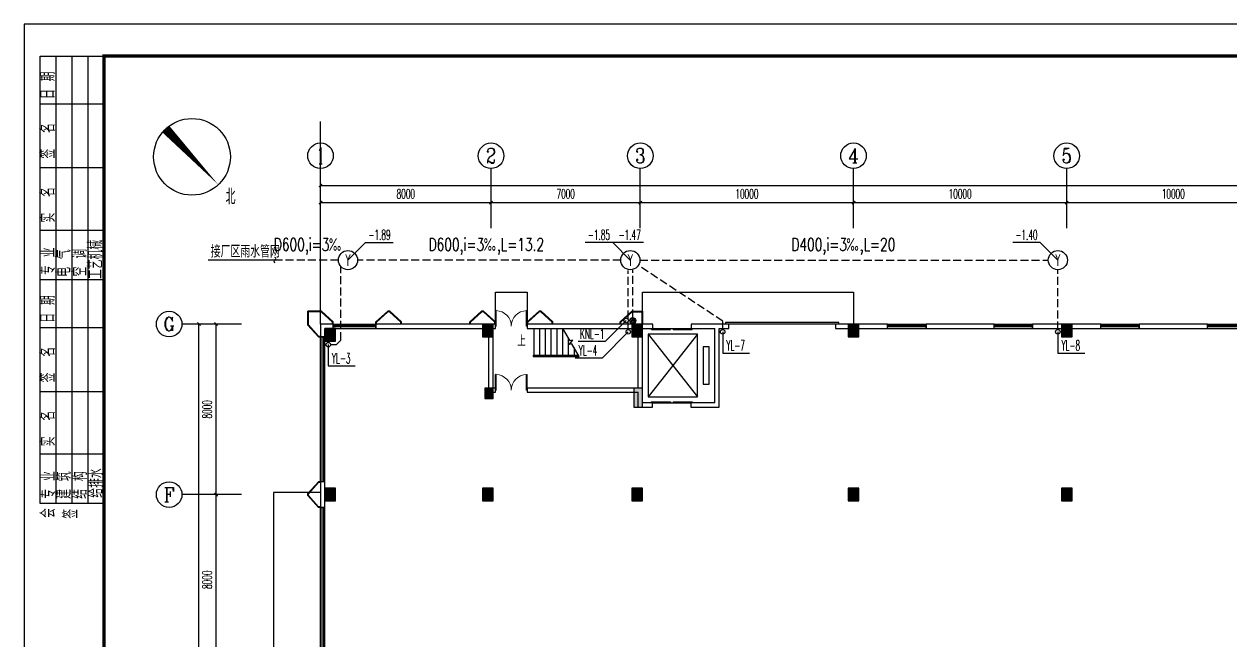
# Model space of a CAD drawing. Extents: x -620248 to 571765, y -684907 to -323071.
# Drawn here: x -247209 to -190654, y -371001 to -342104 of the extents above; entities that cross this region are included whole.
import ezdxf
from ezdxf.enums import TextEntityAlignment as Align

# ---------------------------------------------------------------- set-up
doc = ezdxf.new("R2010")
doc.units = 0
doc.header["$LTSCALE"] = 1000
doc.header["$MEASUREMENT"] = 0
doc.linetypes.add('DASH', pattern=[0.35, 0.25, -0.1])
for name, color, linetype in [('2', 2, 'Continuous'), ('4', 4, 'Continuous'), ('9', 9, 'Continuous'), ('AXIS', 3, 'Continuous'), ('AXIS_TEXT', 7, 'Continuous'), ('DIM_SYMB', 3, 'Continuous'), ('EQUIP_地漏', 7, 'Continuous'), ('EVTR', 2, 'Continuous'), ('PIPE-雨水', 222, 'DASH'), ('PUB_DIM', 3, 'Continuous'), ('PUB_HATCH', 8, 'Continuous'), ('PUB_TITLE', 4, 'Continuous'), ('STAIR', 2, 'Continuous'), ('TWT_LEAD', 3, 'Continuous'), ('TWT_SYMB', 3, 'Continuous'), ('TWT_TEXT', 7, 'Continuous'), ('VPIPE-雨水', 222, 'DASH'), ('WALL', 7, 'Continuous'), ('WELL_雨水', 2, 'Continuous'), ('WINDOW', 4, 'Continuous')]:
    doc.layers.add(name, color=color, linetype=linetype)
doc.styles.add('_TCH_AXIS', font='COMPLEX', dxfattribs={"bigfont": 'GBCBIG'})
doc.styles.add('_TCH_DIM', font='SIMPLEX.shx', dxfattribs={"width": 0.8, "bigfont": 'GBCBIG.shx'})
doc.styles.add('_TCH_DIM_T3', font='SIMPLEX.shx', dxfattribs={"width": 0.564706, "bigfont": 'GBCBIG.shx'})
doc.styles.add('COMPLEX', font='COMPLEX')
doc.styles.add('天正', font='SIMPLEX.shx', dxfattribs={"width": 0.7, "bigfont": 'HZTXT.shx'})
doc.dimstyles.new('_TCH_ARCH&&150', dxfattribs={"dimtxt": 446.25, "dimasz": 150, "dimexe": 375, "dimexo": 450, "dimgap": 189.375, "dimtad": 1, "dimdec": 0, "dimzin": 0, "dimdsep": 46, "dimtxsty": '_TCH_DIM_T3', "dimblk": 'ARCHTICK', "dimcen": 0.09, "dimclrt": 7, "dimazin": 2, "dimtfac": 1, "dimtdec": 0, "dimtix": 1, "dimtmove": 2, "dimatfit": 3, "dimfxl": 1, "dimtolj": 1, "dimtzin": 0, "dimarcsym": 0})

# ---------------------------------------------------------------- blocks, each defined once
blk = doc.blocks.new('A$C2E844E90')
at = {"layer": 'PUB_HATCH'}
for points in [[(7600, 0), (8100, 0), (8100, 600), (7600, 600)], [(14600, 0), (15100, 0), (15100, 600), (14600, 600)], [(24750, 0), (25250, 0), (25250, 600), (24750, 600)], [(34750, 0), (35250, 0), (35250, 600), (34750, 600)], [(200, -200), (700, -200), (700, 400), (200, 400)], [(7700, -2900), (8100, -2900), (8100, -2400), (7700, -2400)], [(14700, -3300), (15100, -3300), (15100, -2400), (14700, -2400)], [(200, -7700), (700, -7700), (700, -7100), (200, -7100)], [(7600, -7700), (8100, -7700), (8100, -7100), (7600, -7100)], [(14600, -7700), (15100, -7700), (15100, -7100), (14600, -7100)], [(24750, -7700), (25250, -7700), (25250, -7100), (24750, -7100)], [(34750, -7700), (35250, -7700), (35250, -7100), (34750, -7100)]]:
    blk.add_hatch(color=7, dxfattribs=at).paths.add_polyline_path(points)
at = {"layer": 'WALL'}
for points in [[(8100, 600), (7600, 600), (7600, 0), (8100, 0)], [(15100, 600), (14600, 600), (14600, 0), (15100, 0)], [(25250, 600), (24750, 600), (24750, 0), (25250, 0)], [(35250, 600), (34750, 600), (34750, 0), (35250, 0)], [(700, 400), (200, 400), (200, -200), (700, -200)], [(8100, -2400), (7700, -2400), (7700, -2900), (8100, -2900)], [(15100, -2400), (14700, -2400), (14700, -3300), (15100, -3300)], [(700, -7100), (200, -7100), (200, -7700), (700, -7700)], [(8100, -7100), (7600, -7100), (7600, -7700), (8100, -7700)], [(15100, -7100), (14600, -7100), (14600, -7700), (15100, -7700)], [(25250, -7100), (24750, -7100), (24750, -7700), (25250, -7700)], [(35250, -7100), (34750, -7100), (34750, -7700), (35250, -7700)]]:
    blk.add_lwpolyline(points, close=True, dxfattribs=at)
blk = doc.blocks.new('A$C013c3c15')
at = {"layer": '9'}
for p, q in [((0, 600), (0, 500)), ((30, 600), (30, 513)), ((1170, 600), (1170, 513)), ((1200, 600), (1200, 500)), ((550, 0), (0, 500)), ((562, 30), (30, 513)), ((650, 0), (550, 0)), ((638, 30), (562, 30)), ((638, 30), (1170, 513)), ((650, 0), (1200, 500))]:
    blk.add_line(p, q, dxfattribs=at)
blk = doc.blocks.new('A$Cf4c09cbc')
at = {"layer": '9'}
for p, q in [((0, 650), (500, 1200)), ((30, 637), (512, 1170)), ((500, 1200), (600, 1200)), ((512, 1170), (600, 1170)), ((0, 650), (0, 0)), ((30, 637), (30, 30)), ((1170, 600), (1170, 513)), ((1200, 600), (1200, 500)), ((650, 0), (0, 0)), ((638, 30), (30, 30)), ((638, 30), (1170, 513)), ((650, 0), (1200, 500))]:
    blk.add_line(p, q, dxfattribs=at)
blk = doc.blocks.new('A$C7fd66507')
at = {"layer": '9'}
for points in [[(150, 600), (150, 500), (700, 0), (1200, 0), (1200, 600)], [(180, 600), (180, 513), (712, 30), (1170, 30), (1170, 600)], [(700, 0), (1200, 0), (1200, 600)]]:
    blk.add_lwpolyline(points, dxfattribs=at)
blk = doc.blocks.new('_ArchTick')
at = {"color": 0, "linetype": 'ByBlock', "const_width": 0.4}
blk.add_lwpolyline([(-0.5, -0.5), (0.5, 0.5)], dxfattribs=at)
blk = doc.blocks.new('*D226')
at = {"layer": 'AXIS', "color": 0, "lineweight": -2, "transparency": 16777216}
for p, q in [((7700, 53450), (7700, 55375)), ((7700, 55000), (115700, 55000)), ((115700, 53450), (115700, 55375))]:
    blk.add_line(p, q, dxfattribs=at)
at = {"layer": 'Defpoints', "color": 0, "transparency": 16777216}
for p in [(115700, 55000), (7700, 53000), (115700, 53000)]:
    blk.add_point(p, dxfattribs=at)
at = {"layer": 'AXIS', "color": 0, "lineweight": -2, "transparency": 16777216, "xscale": 150, "yscale": 150, "zscale": 150, "rotation": 180}
blk.add_blockref('_ArchTick', (7700, 55000), dxfattribs=at)
at = {"layer": 'AXIS', "color": 0, "lineweight": -2, "transparency": 16777216, "xscale": 150, "yscale": 150, "zscale": 150}
blk.add_blockref('_ArchTick', (115700, 55000), dxfattribs=at)
at = {"layer": 'AXIS', "color": 7, "transparency": 16777216, "insert": (61700, 55412), "char_height": 446.2, "attachment_point": 5, "style": '_TCH_DIM_T3'}
blk.add_mtext('\\A1;108000', dxfattribs=at)
blk = doc.blocks.new('*D227')
at = {"layer": 'AXIS', "color": 0, "lineweight": -2, "transparency": 16777216}
for p, q in [((7700, 53450), (7700, 54575)), ((15700, 53450), (15700, 54575)), ((7700, 54200), (15700, 54200))]:
    blk.add_line(p, q, dxfattribs=at)
at = {"layer": 'Defpoints', "color": 0, "transparency": 16777216}
for p in [(15700, 54200), (7700, 53000), (15700, 53000)]:
    blk.add_point(p, dxfattribs=at)
at = {"layer": 'AXIS', "color": 0, "lineweight": -2, "transparency": 16777216, "xscale": 150, "yscale": 150, "zscale": 150, "rotation": 180}
blk.add_blockref('_ArchTick', (7700, 54200), dxfattribs=at)
at = {"layer": 'AXIS', "color": 0, "lineweight": -2, "transparency": 16777216, "xscale": 150, "yscale": 150, "zscale": 150}
blk.add_blockref('_ArchTick', (15700, 54200), dxfattribs=at)
at = {"layer": 'AXIS', "color": 7, "transparency": 16777216, "insert": (11700, 54612), "char_height": 446.2, "attachment_point": 5, "style": '_TCH_DIM_T3'}
blk.add_mtext('\\A1;8000', dxfattribs=at)
blk = doc.blocks.new('*D228')
at = {"layer": 'AXIS', "color": 0, "lineweight": -2, "transparency": 16777216}
for p, q in [((15700, 53450), (15700, 54575)), ((22700, 53450), (22700, 54575)), ((15700, 54200), (22700, 54200))]:
    blk.add_line(p, q, dxfattribs=at)
at = {"layer": 'Defpoints', "color": 0, "transparency": 16777216}
for p in [(22700, 54200), (15700, 53000), (22700, 53000)]:
    blk.add_point(p, dxfattribs=at)
at = {"layer": 'AXIS', "color": 0, "lineweight": -2, "transparency": 16777216, "xscale": 150, "yscale": 150, "zscale": 150, "rotation": 180}
blk.add_blockref('_ArchTick', (15700, 54200), dxfattribs=at)
at = {"layer": 'AXIS', "color": 0, "lineweight": -2, "transparency": 16777216, "xscale": 150, "yscale": 150, "zscale": 150}
blk.add_blockref('_ArchTick', (22700, 54200), dxfattribs=at)
at = {"layer": 'AXIS', "color": 7, "transparency": 16777216, "insert": (19200, 54612), "char_height": 446.2, "attachment_point": 5, "style": '_TCH_DIM_T3'}
blk.add_mtext('\\A1;7000', dxfattribs=at)
blk = doc.blocks.new('*D229')
at = {"layer": 'AXIS', "color": 0, "lineweight": -2, "transparency": 16777216}
for p, q in [((22700, 53450), (22700, 54575)), ((32700, 53450), (32700, 54575)), ((22700, 54200), (32700, 54200))]:
    blk.add_line(p, q, dxfattribs=at)
at = {"layer": 'Defpoints', "color": 0, "transparency": 16777216}
for p in [(32700, 54200), (22700, 53000), (32700, 53000)]:
    blk.add_point(p, dxfattribs=at)
at = {"layer": 'AXIS', "color": 0, "lineweight": -2, "transparency": 16777216, "xscale": 150, "yscale": 150, "zscale": 150, "rotation": 180}
blk.add_blockref('_ArchTick', (22700, 54200), dxfattribs=at)
at = {"layer": 'AXIS', "color": 0, "lineweight": -2, "transparency": 16777216, "xscale": 150, "yscale": 150, "zscale": 150}
blk.add_blockref('_ArchTick', (32700, 54200), dxfattribs=at)
at = {"layer": 'AXIS', "color": 7, "transparency": 16777216, "insert": (27700, 54612), "char_height": 446.2, "attachment_point": 5, "style": '_TCH_DIM_T3'}
blk.add_mtext('\\A1;10000', dxfattribs=at)
blk = doc.blocks.new('*D230')
at = {"layer": 'AXIS', "color": 0, "lineweight": -2, "transparency": 16777216}
for p, q in [((32700, 53450), (32700, 54575)), ((42700, 53450), (42700, 54575)), ((32700, 54200), (42700, 54200))]:
    blk.add_line(p, q, dxfattribs=at)
at = {"layer": 'Defpoints', "color": 0, "transparency": 16777216}
for p in [(42700, 54200), (32700, 53000), (42700, 53000)]:
    blk.add_point(p, dxfattribs=at)
at = {"layer": 'AXIS', "color": 0, "lineweight": -2, "transparency": 16777216, "xscale": 150, "yscale": 150, "zscale": 150, "rotation": 180}
blk.add_blockref('_ArchTick', (32700, 54200), dxfattribs=at)
at = {"layer": 'AXIS', "color": 0, "lineweight": -2, "transparency": 16777216, "xscale": 150, "yscale": 150, "zscale": 150}
blk.add_blockref('_ArchTick', (42700, 54200), dxfattribs=at)
at = {"layer": 'AXIS', "color": 7, "transparency": 16777216, "insert": (37700, 54612), "char_height": 446.2, "attachment_point": 5, "style": '_TCH_DIM_T3'}
blk.add_mtext('\\A1;10000', dxfattribs=at)
blk = doc.blocks.new('*D231')
at = {"layer": 'AXIS', "color": 0, "lineweight": -2, "transparency": 16777216}
for p, q in [((42700, 53450), (42700, 54575)), ((52700, 53450), (52700, 54575)), ((42700, 54200), (52700, 54200))]:
    blk.add_line(p, q, dxfattribs=at)
at = {"layer": 'Defpoints', "color": 0, "transparency": 16777216}
for p in [(52700, 54200), (42700, 53000), (52700, 53000)]:
    blk.add_point(p, dxfattribs=at)
at = {"layer": 'AXIS', "color": 0, "lineweight": -2, "transparency": 16777216, "xscale": 150, "yscale": 150, "zscale": 150, "rotation": 180}
blk.add_blockref('_ArchTick', (42700, 54200), dxfattribs=at)
at = {"layer": 'AXIS', "color": 0, "lineweight": -2, "transparency": 16777216, "xscale": 150, "yscale": 150, "zscale": 150}
blk.add_blockref('_ArchTick', (52700, 54200), dxfattribs=at)
at = {"layer": 'AXIS', "color": 7, "transparency": 16777216, "insert": (47700, 54612), "char_height": 446.2, "attachment_point": 5, "style": '_TCH_DIM_T3'}
blk.add_mtext('\\A1;10000', dxfattribs=at)
blk = doc.blocks.new('*D240')
at = {"layer": 'AXIS', "color": 0, "lineweight": -2, "transparency": 16777216}
for p, q in [((3550, 48500), (1625, 48500)), ((2000, 8500), (2000, 48500)), ((3550, 8500), (1625, 8500))]:
    blk.add_line(p, q, dxfattribs=at)
at = {"layer": 'Defpoints', "color": 0, "transparency": 16777216}
for p in [(2000, 48500), (4000, 48500), (4000, 8500)]:
    blk.add_point(p, dxfattribs=at)
at = {"layer": 'AXIS', "color": 0, "lineweight": -2, "transparency": 16777216, "xscale": 150, "yscale": 150, "zscale": 150}
for p, rotation in [((2000, 48500), 90), ((2000, 8500), 270)]:
    blk.add_blockref('_ArchTick', p, dxfattribs=dict(at, rotation=rotation))
at = {"layer": 'AXIS', "color": 7, "transparency": 16777216, "insert": (1587, 28500), "char_height": 446.2, "attachment_point": 5, "rotation": 90, "style": '_TCH_DIM_T3'}
blk.add_mtext('\\A1;40000', dxfattribs=at)
blk = doc.blocks.new('*D244')
at = {"layer": 'AXIS', "color": 0, "lineweight": -2, "transparency": 16777216}
for p, q in [((3550, 40500), (2425, 40500)), ((2800, 32500), (2800, 40500)), ((3550, 32500), (2425, 32500))]:
    blk.add_line(p, q, dxfattribs=at)
at = {"layer": 'Defpoints', "color": 0, "transparency": 16777216}
for p in [(2800, 40500), (4000, 40500), (4000, 32500)]:
    blk.add_point(p, dxfattribs=at)
at = {"layer": 'AXIS', "color": 0, "lineweight": -2, "transparency": 16777216, "xscale": 150, "yscale": 150, "zscale": 150}
for p, rotation in [((2800, 40500), 90), ((2800, 32500), 270)]:
    blk.add_blockref('_ArchTick', p, dxfattribs=dict(at, rotation=rotation))
at = {"layer": 'AXIS', "color": 7, "transparency": 16777216, "insert": (2387, 36500), "char_height": 446.2, "attachment_point": 5, "rotation": 90, "style": '_TCH_DIM_T3'}
blk.add_mtext('\\A1;8000', dxfattribs=at)
blk = doc.blocks.new('*D245')
at = {"layer": 'AXIS', "color": 0, "lineweight": -2, "transparency": 16777216}
for p, q in [((3550, 48500), (2425, 48500)), ((2800, 40500), (2800, 48500)), ((3550, 40500), (2425, 40500))]:
    blk.add_line(p, q, dxfattribs=at)
at = {"layer": 'Defpoints', "color": 0, "transparency": 16777216}
for p in [(2800, 48500), (4000, 48500), (4000, 40500)]:
    blk.add_point(p, dxfattribs=at)
at = {"layer": 'AXIS', "color": 0, "lineweight": -2, "transparency": 16777216, "xscale": 150, "yscale": 150, "zscale": 150}
for p, rotation in [((2800, 48500), 90), ((2800, 40500), 270)]:
    blk.add_blockref('_ArchTick', p, dxfattribs=dict(at, rotation=rotation))
at = {"layer": 'AXIS', "color": 7, "transparency": 16777216, "insert": (2387, 44500), "char_height": 446.2, "attachment_point": 5, "rotation": 90, "style": '_TCH_DIM_T3'}
blk.add_mtext('\\A1;8000', dxfattribs=at)
blk = doc.blocks.new('$TCHSYS$WIN2D')
for p, q in [((-0.5, 0.5), (0.5, 0.5)), ((-0.5, 0.5), (-0.5, -0.5)), ((0.5, 0.5), (0.5, -0.5)), ((0.5, 0.1667), (-0.5, 0.1667)), ((0.5, -0.1667), (-0.5, -0.1667)), ((-0.5, -0.5), (0.5, -0.5))]:
    blk.add_line(p, q)
blk = doc.blocks.new('$DorLib2D$00000002')
for p, q in [((-0.5, 0), (-0.5, 0.4875)), ((-0.475, 0.4875), (-0.5, 0.4875)), ((-0.475, 0), (-0.475, 0.4875)), ((0.475, 0), (0.475, 0.4875)), ((0.475, 0.4875), (0.5, 0.4875)), ((0.5, 0), (0.5, 0.4875)), ((-0.5, 0), (-0.475, 0)), ((0.5, 0), (0.475, 0))]:
    blk.add_line(p, q)
at = {"lineweight": 13}
for centre, start, end in [((-0.4875, 0), 0, 88.53072), ((0.4875, 0), 91.46928, 180)]:
    blk.add_arc(centre, 0.4875, start, end, dxfattribs=at)
blk = doc.blocks.new('$DorLib2D$00000126')
at = {"color": 0, "linetype": 'Continuous'}
for p, q in [((-0.532, 0.5), (-0.532, 0.9)), ((0.532, 0.9), (0.532, 0.5))]:
    blk.add_line(p, q, dxfattribs=at)
at = {"color": 0, "linetype": 'DASH'}
for p, q in [((-0.532, 0.9), (0.532, 0.9)), ((-0.532, 0.5), (0.532, 0.5))]:
    blk.add_line(p, q, dxfattribs=at)
blk = doc.blocks.new('$DORLIB2D$00000127')
at = {"color": 0}
for points in [[(-0.533, 0.795), (-0.533, 0.69)], [(-0.033, 0.795), (-0.533, 0.795)], [(-0.033, 0.69), (-0.533, 0.69)], [(-0.033, 0.795), (-0.033, 0.69)], [(0.533, 0.795), (0.033, 0.795)], [(0.033, 0.795), (0.033, 0.69)], [(0.533, 0.69), (0.033, 0.69)], [(0.533, 0.795), (0.533, 0.69)], [(0.5, 0.5), (-0.5, 0.5)]]:
    blk.add_lwpolyline(points, dxfattribs=at)
blk = doc.blocks.new('_AXISO')
blk.add_circle((0, 0), 0.5)
at = {"layer": 'AXIS_TEXT', "style": 'COMPLEX', "width": 1.041667}
blk.add_attdef('A', text='', height=0.56, dxfattribs=at).set_placement((-0.25, -0.28), (0.25, -0.28), align=Align.FIT)
blk = doc.blocks.new('$TWTSYS$00000247')
at = {"elevation": 0}
blk.add_lwpolyline([(7, -101, -0.575183), (0, 0, 0.604745), (-11, 101, 16.924828)], format="xyb", dxfattribs=at)
blk = doc.blocks.new('小签')
at = {"layer": '4'}
for p, q in [((-16433, 275229), (-16433, 289229)), ((-16433, 289229), (-14433, 289229)), ((-15933, 275229), (-15933, 289229)), ((-15433, 275229), (-15433, 289229)), ((-14933, 275229), (-14933, 289229)), ((-14433, 275229), (-14433, 289229)), ((-14433, 287729), (-16433, 287729)), ((-14433, 285729), (-16433, 285729)), ((-14433, 283773), (-16433, 283773)), ((-14433, 282229), (-16433, 282229)), ((-14433, 280729), (-16433, 280729)), ((-14433, 278729), (-16433, 278729)), ((-14433, 276773), (-16433, 276773)), ((-14433, 275229), (-16433, 275229))]:
    blk.add_line(p, q, dxfattribs=at)
at = {"layer": '4', "style": '_TCH_DIM', "width": 0.8}
for s, p in [('日 期', (-15971, 287889)), ('签  名', (-15966, 286022)), ('实  名', (-15966, 284022)), ('工艺机械', (-14479, 282255)), ('专 业', (-15960, 282382)), ('电 气', (-15476, 282324)), ('空 调', (-14973, 282341)), ('日 期', (-15971, 280889)), ('签  名', (-15966, 279022)), ('实  名', (-15966, 277022)), ('专 业', (-15952, 275382)), ('建 筑', (-15465, 275376)), ('结 构', (-14963, 275380)), ('给排水', (-14463, 275413)), ('会', (-15962, 274781)), ('签', (-15258, 274757))]:
    blk.add_text(s, height=450, rotation=90, dxfattribs=at).set_placement(p)
blk = doc.blocks.new('$TwtSys$00000141')
for p, q in [((-94, 8), (-10, 92)), ((-94, 8), (-10, 92)), ((-87, -35), (35, 87)), ((-87, -35), (35, 87)), ((-66, -66), (66, 66)), ((-66, -66), (66, 66)), ((-32, -87), (88, 33)), ((-32, -87), (88, 33)), ((11, -92), (92, -11)), ((11, -92), (92, -11))]:
    blk.add_line(p, q)
blk.add_circle((0, 0), 94)
blk.add_circle((0, 0), 94)
blk = doc.blocks.new('$TwtSys$00000187')
blk.add_circle((0, 0, 0), 0.5)
blk = doc.blocks.new('A$C1DF5696A')
at = {"layer": '4'}
for points in [[(15900, 48500), (15900, 50000), (17400, 50000), (17400, 48500)], [(22800, 48500), (22800, 50000), (32700, 50000), (32700, 48500)], [(7700, 40600), (5500, 40600), (5500, 16400), (7700, 16400)]]:
    blk.add_lwpolyline(points, dxfattribs=at)
at = {"layer": 'AXIS'}
for p, q in [((7700, 53000), (7700, 55800)), ((15700, 53000), (15700, 55800)), ((22700, 53000), (22700, 55800)), ((32700, 53000), (32700, 55800)), ((42700, 53000), (42700, 55800)), ((4000, 48500), (1200, 48500)), ((4000, 40500), (1200, 40500))]:
    blk.add_line(p, q, dxfattribs=at)
at = {"layer": 'DIM_SYMB'}
blk.add_lwpolyline([(17336.3, 47724, 0, 0, 0), (18819.4, 47724, 120, 0, 0), (19269.4, 47724, 0, 0, 0)], format="xyseb", dxfattribs=at)
at = {"layer": 'EVTR'}
for p, q in [((25375, 48020), (23075, 48020)), ((23075, 48020), (23075, 45080)), ((25375, 48020), (23075, 45080)), ((23075, 48020), (25375, 45080)), ((25375, 45080), (25375, 48020)), ((25925, 47425), (25650, 47425)), ((25650, 47425), (25650, 45675)), ((25925, 45675), (25925, 47425)), ((25650, 45675), (25925, 45675)), ((23075, 45080), (25375, 45080))]:
    blk.add_line(p, q, dxfattribs=at)
at = {"layer": 'STAIR'}
for p, q in [((17700, 48300), (19072.5, 48300)), ((17700, 48300), (17700, 47035)), ((17970, 48300), (17970, 47035)), ((18240, 48300), (18240, 47035)), ((18510, 48300), (18510, 47035)), ((18780, 48300), (18780, 47035)), ((19050, 48300), (19050, 47035)), ((19410.1, 47715.3), (19072.5, 48300)), ((19320, 47871.3), (19320, 47035)), ((19359.5, 47542), (19532.4, 47748.1)), ((19489.9, 47577), (19359.5, 47542)), ((19532.4, 47748.1), (19410.1, 47715.3)), ((19837.5, 46975), (19489.9, 47577)), ((17670, 47035), (19802.9, 47035)), ((17670, 47035), (17670, 46975)), ((17670, 46975), (19837.5, 46975)), ((17700, 46975), (19837.5, 46975)), ((19590, 47403.7), (19590, 47035))]:
    blk.add_line(p, q, dxfattribs=at)
at = {"layer": 'WALL'}
for p, q in [((7700, 48500), (7700, 47899.9)), ((8300, 48500), (7700, 48500)), ((7900, 47899.9), (7900, 48300)), ((7900, 48300), (8300, 48300)), ((8300, 48300), (8300, 48500)), ((15700, 48500), (10300, 48500)), ((10300, 48500), (10300, 48300)), ((10300, 48300), (15600, 48300)), ((15600, 45300), (15600, 48300)), ((15900, 48500), (15700, 48500)), ((15800, 48300), (15900, 48300)), ((15800, 45500), (15800, 48300)), ((15900, 48300), (15900, 48500)), ((22700, 48500), (17400, 48500)), ((17400, 48500), (17400, 48300)), ((17400, 48300), (22600, 48300)), ((22600, 45500), (22600, 48300)), ((23280, 48500), (22700, 48500)), ((22800, 45400), (22800, 48300)), ((22800, 48300), (23280, 48300)), ((23280, 48300), (23280, 48500)), ((26300, 48500), (25080, 48500)), ((25080, 48500), (25080, 48300)), ((25080, 48300), (26200, 48300)), ((26200, 44800), (26200, 48300)), ((26850, 48500), (26300, 48500)), ((26400, 48300), (26850, 48300)), ((26400, 44600), (26400, 48300)), ((26850, 48300), (26850, 48500)), ((34300, 48500), (31850, 48500)), ((31850, 48500), (31850, 48300)), ((31850, 48300), (34300, 48300)), ((34300, 48300), (34300, 48500)), ((39300, 48500), (36100, 48500)), ((36100, 48500), (36100, 48300)), ((36100, 48300), (39300, 48300)), ((39300, 48300), (39300, 48500)), ((44300, 48500), (41100, 48500)), ((41100, 48500), (41100, 48300)), ((41100, 48300), (44300, 48300)), ((44300, 48300), (44300, 48500)), ((49300, 48500), (46100, 48500)), ((46100, 48500), (46100, 48300)), ((46100, 48300), (49300, 48300)), ((49300, 48300), (49300, 48500)), ((7700, 47899.9), (7900, 47899.9)), ((15600, 45300), (15900, 45300)), ((15900, 45500), (15800, 45500)), ((15900, 45300), (15900, 45500)), ((22600, 45500), (17400, 45500)), ((17400, 45500), (17400, 45300)), ((17400, 45300), (22600, 45300)), ((22600, 44600), (22600, 45300)), ((22800, 44800), (22800, 45400)), ((23275, 44800), (22800, 44800)), ((23275, 44600), (23275, 44800)), ((26200, 44800), (25075, 44800)), ((25075, 44800), (25075, 44600)), ((22600, 44600), (23275, 44600)), ((25075, 44600), (26400, 44600)), ((7900, 41099.9), (7700, 41099.9)), ((7700, 41099.9), (7700, 39900)), ((7900, 39900), (7900, 41099.9)), ((7700, 39900), (7900, 39900))]:
    blk.add_line(p, q, dxfattribs=at)
at = {"xscale": -1, "rotation": 180}
for name, p in [('A$Cf4c09cbc', (7100, 49100)), ('A$C013c3c15', (10300, 49100)), ('A$C013c3c15', (14700, 49100)), ('A$C013c3c15', (17400, 49100)), ('A$C7fd66507', (21600, 49100))]:
    blk.add_blockref(name, p, dxfattribs=at)
blk.add_blockref('A$C2E844E90', (7700, 47900))
at = {"rotation": 270}
blk.add_blockref('A$C013c3c15', (7100, 41100), dxfattribs=at)
at = {"layer": 'AXIS'}
ref = blk.add_blockref('_AXISO', (7700, 56400), dxfattribs=dict(at, xscale=1200, yscale=1200, zscale=1200))
ref.add_attrib('A', '1', dxfattribs={"layer": 'AXIS_TEXT', "height": 772.1, "style": '_TCH_AXIS'}).set_placement((7534.6, 56014), (7865.4, 56014), align=Align.FIT)
ref = blk.add_blockref('_AXISO', (15700, 56400), dxfattribs=dict(at, xscale=1200, yscale=1200, zscale=1200))
ref.add_attrib('A', '2', dxfattribs={"layer": 'AXIS_TEXT', "height": 698.9, "style": '_TCH_AXIS'}).set_placement((15467, 56050.5), (15933, 56050.5), align=Align.FIT)
ref = blk.add_blockref('_AXISO', (22700, 56400), dxfattribs=dict(at, xscale=1200, yscale=1200, zscale=1200))
ref.add_attrib('A', '3', dxfattribs={"layer": 'AXIS_TEXT', "height": 698.9, "style": '_TCH_AXIS'}).set_placement((22467, 56050.5), (22933, 56050.5), align=Align.FIT)
ref = blk.add_blockref('_AXISO', (32700, 56400), dxfattribs=dict(at, xscale=1200, yscale=1200, zscale=1200))
ref.add_attrib('A', '4', dxfattribs={"layer": 'AXIS_TEXT', "height": 668.2, "style": '_TCH_AXIS'}).set_placement((32445.5, 56065.9), (32954.5, 56065.9), align=Align.FIT)
ref = blk.add_blockref('_AXISO', (42700, 56400), dxfattribs=dict(at, xscale=1200, yscale=1200, zscale=1200))
ref.add_attrib('A', '5', dxfattribs={"layer": 'AXIS_TEXT', "height": 698.9, "style": '_TCH_AXIS'}).set_placement((42467, 56050.5), (42933, 56050.5), align=Align.FIT)
ref = blk.add_blockref('_AXISO', (600, 48500), dxfattribs=dict(at, xscale=1200, yscale=1200, zscale=1200))
ref.add_attrib('A', 'G', dxfattribs={"layer": 'AXIS_TEXT', "height": 637.8, "style": '_TCH_AXIS'}).set_placement((326.7, 48181.1), (873.3, 48181.1), align=Align.FIT)
ref = blk.add_blockref('_AXISO', (600, 40500), dxfattribs=dict(at, xscale=1200, yscale=1200, zscale=1200))
ref.add_attrib('A', 'F', dxfattribs={"layer": 'AXIS_TEXT', "height": 668.2, "style": '_TCH_AXIS'}).set_placement((345.5, 40165.9), (854.5, 40165.9), align=Align.FIT)
at = {"layer": 'WINDOW'}
for name, p, xscale, yscale, zscale, rotation in [('$DorLib2D$00000002', (16650, 48400), 1500, -1500, 1500, 180), ('$TCHSYS$WIN2D', (9300, 48400), -2000, 200, -2000, 180.0000000000004), ('$DORLIB2D$00000127', (24180, 48400), 1800, 200, 1800, 180), ('$DorLib2D$00000126', (29350, 48400), 5000, -200, 5000, 180.0000000000001), ('$TCHSYS$WIN2D', (35200, 48400), -1800, 200, -1800, 180.0000000000001), ('$TCHSYS$WIN2D', (40200, 48400), -1800, 200, -1800, 180.0000000000001), ('$TCHSYS$WIN2D', (45200, 48400), -1800, 200, -1800, 180.0000000000001), ('$TCHSYS$WIN2D', (50200, 48400), -1800, 200, -1800, 180.0000000000001), ('$TCHSYS$WIN2D', (7800, 44499.9), 6800, -200, 6800, 90), ('$DorLib2D$00000002', (16650, 45400), 1500, -1500, 1500, 180), ('$DORLIB2D$00000127', (24175, 44700), 1800, -200, 1800, 180), ('$TCHSYS$WIN2D', (7800, 36500), 6800, -200, 6800, 90)]:
    blk.add_blockref(name, p, dxfattribs=dict(at, xscale=xscale, yscale=yscale, zscale=zscale, rotation=rotation))
at = {"layer": 'DIM_SYMB', "color": 7, "style": '_TCH_DIM', "width": 0.8}
blk.add_text('上', height=506.4, dxfattribs=at).set_placement((16928.6, 47461.5))
at = {"layer": 'AXIS'}
for p1, p2, distance, picture, middle in [((7700, 53000), (115700, 53000), 2000, '*D226', (61700, 55412.5)), ((7700, 53000), (15700, 53000), 1200, '*D227', (11700, 54612.5)), ((15700, 53000), (22700, 53000), 1200, '*D228', (19200, 54612.5)), ((22700, 53000), (32700, 53000), 1200, '*D229', (27700, 54612.5)), ((32700, 53000), (42700, 53000), 1200, '*D230', (37700, 54612.5)), ((42700, 53000), (52700, 53000), 1200, '*D231', (47700, 54612.5)), ((4000, 8500), (4000, 48500), 2000, '*D240', (1587.5, 28500)), ((4000, 40500), (4000, 48500), 1200, '*D245', (2387.5, 44500)), ((4000, 32500), (4000, 40500), 1200, '*D244', (2387.5, 36500))]:
    dim = blk.add_aligned_dim(p1=p1, p2=p2, distance=distance, dimstyle='_TCH_ARCH&&150', dxfattribs=at)
    dim.commit()
    dim.dimension.update_dxf_attribs({"geometry": picture, "text_midpoint": middle})

msp = doc.modelspace()

# ---------------------------------------------------------------- linework, layer by layer
at = {"layer": '9'}
msp.add_line((-233307.3, -356180.6), (-233307.3, -346674.5), dxfattribs=at)
at = {"layer": 'PIPE-雨水', "linetype": 'DASH', "ltscale": 1.5}
for p, q in [((-232469.4, -353180.6), (-235440.7, -353180.6)), ((-219226.1, -353180.6), (-231569.4, -353180.6)), ((-214441.9, -356046.1), (-218400.8, -353428.8)), ((-218326.1, -353180.6), (-199172.8, -353180.6)), ((-232351.9, -356935.8), (-232351.9, -353500)), ((-218872.8, -356441.1), (-218872.8, -353659)), ((-218659.9, -355874.2), (-218659.9, -353647.9)), ((-198722.8, -356441.1), (-198722.8, -353630.6)), ((-214441.9, -356441.1), (-214441.9, -356046.1)), ((-232836.9, -357146.1), (-232562.2, -357146.1)), ((-232562.2, -357146.1), (-232351.9, -356935.8))]:
    msp.add_line(p, q, dxfattribs=at)
at = {"layer": 'PUB_DIM'}
msp.add_lwpolyline([(-240570.1, -347023.1, 450, 0, 0), (-238100.2, -349642.2, 0, 0, 0)], format="xyseb", dxfattribs=at)
msp.add_circle((-239335.2, -348332.6), 1800, dxfattribs=at)
at = {"layer": 'PUB_TITLE'}
msp.add_lwpolyline([(-247209.4, -431203.7), (-89559.4, -431203.7), (-89559.4, -342103.7), (-247209.4, -342103.7)], close=True, dxfattribs=at)
at = {"layer": 'PUB_TITLE', "const_width": 150}
msp.add_lwpolyline([(-243459.4, -429703.7), (-91059.4, -429703.7), (-91059.4, -343603.7), (-243459.4, -343603.7)], close=True, dxfattribs=at)
at = {"layer": 'TWT_LEAD'}
for p, q in [((-232019.4, -353180.6), (-231192.5, -352353.7)), ((-231192.5, -352353.7), (-229900.7, -352353.7)), ((-219603.1, -352353.7), (-220894.8, -352353.7)), ((-218776.1, -353180.6), (-219603.1, -352353.7)), ((-218164.9, -352353.7), (-219603.1, -352353.7)), ((-199549.8, -352353.7), (-200841.5, -352353.7)), ((-198722.8, -353180.6), (-199549.8, -352353.7)), ((-236063, -353180.6), (-238582.5, -353180.6)), ((-235440.7, -353180.6), (-236063, -353180.6)), ((-218972.8, -356015.2), (-219957.9, -357000.2)), ((-218872.8, -356546.1), (-220102.5, -357775.8)), ((-214441.9, -356546.1), (-214441.9, -357542.9)), ((-198722.8, -356546.1), (-198722.8, -357542.9)), ((-232941.9, -357146.1), (-232941.9, -358142.9)), ((-219957.9, -357000.2), (-221219.5, -357000.2)), ((-220102.5, -357775.8), (-221364.2, -357775.8)), ((-214441.9, -357542.9), (-213180.2, -357542.9)), ((-198722.8, -357542.9), (-197461.2, -357542.9)), ((-232941.9, -358142.9), (-231680.2, -358142.9))]:
    msp.add_line(p, q, dxfattribs=at)
at = {"layer": 'TWT_SYMB'}
for points in [[(-232758.8, -352980.6, 0, 0, 0), (-234559.8, -352980.6, 120, 0, 0), (-235009.8, -352980.6, 0, 0, 0)], [(-223624.6, -352980.6, 0, 0, 0), (-226826.6, -352980.6, 120, 0, 0), (-227276.6, -352980.6, 0, 0, 0)], [(-206978.5, -352980.6, 0, 0, 0), (-209961.4, -352980.6, 120, 0, 0), (-210411.4, -352980.6, 0, 0, 0)]]:
    msp.add_lwpolyline(points, format="xyseb", dxfattribs=at)
at = {"layer": 'VPIPE-雨水', "linetype": 'Continuous'}
for centre in [(-218972.8, -356015.2), (-218872.8, -356546.1), (-214441.9, -356546.1), (-198722.8, -356546.1), (-232941.9, -357146.1)]:
    msp.add_circle(centre, 105, dxfattribs=at)

# ---------------------------------------------------------------- block references
at = {"layer": '2', "xscale": 1.3, "yscale": 1.3, "zscale": 1.3}
msp.add_blockref('$TWTSYS$00000247', (-235441, -353180.6, 0), dxfattribs=at)
at = {"layer": '4', "xscale": 1.5, "yscale": 1.5, "zscale": 1.5}
msp.add_blockref('小签', (-221810.6, -777447.6), dxfattribs=at)
at = {"layer": 'EQUIP_地漏', "xscale": 1.5, "yscale": 1.5, "zscale": 1.5}
msp.add_blockref('$TwtSys$00000141', (-218659.9, -356015.2), dxfattribs=at)
at = {"layer": 'WALL'}
msp.add_blockref('A$C1DF5696A', (-241007.3, -404680.6), dxfattribs=at)
at = {"layer": 'WELL_雨水', "xscale": 900, "yscale": 900, "zscale": 900}
for p in [(-232019.4, -353180.6), (-218776.1, -353180.6), (-198722.8, -353180.6)]:
    msp.add_blockref('$TwtSys$00000187', p, dxfattribs=at)

# ---------------------------------------------------------------- texts
at = {"layer": 'PUB_DIM', "color": 7, "style": '_TCH_DIM', "width": 0.8}
msp.add_text('北', height=723.4, dxfattribs=at).set_placement((-237758, -350562.8))
at = {"layer": 'TWT_LEAD', "color": 7}
for s, height, style, width, p in [('-1.89', 480, '天正', 0.525, (-231056.6, -352233.7)), ('-1.85', 480, '天正', 0.525, (-220765, -352233.7)), ('-1.40', 480, '天正', 0.525, (-200711.6, -352233.7)), ('接厂区雨水管网', 578.72, '_TCH_DIM', 0.8, (-238456.4, -353060.6)), ('KNL-1', 480, '天正', 0.525, (-221134.7, -356880.2)), ('YL-4', 480, '天正', 0.525, (-221201.3, -357655.8)), ('YL-7', 480, '天正', 0.525, (-214273.1, -357422.9)), ('YL-8', 480, '天正', 0.525, (-198554, -357422.9)), ('YL-3', 480, '天正', 0.525, (-232773.1, -358022.9))]:
    msp.add_text(s, height=height, dxfattribs=dict(at, style=style, width=width)).set_placement(p)
at = {"layer": 'TWT_SYMB', "color": 7, "style": '天正', "width": 0.7}
for s, p in [('D600,i=3‰', (-235499.6, -352746.3)), ('D600,i=3‰,L=13.2', (-228240.6, -352746.3)), ('D400,i=3‰,L=20', (-211225, -352746.3))]:
    msp.add_text(s, height=600, dxfattribs=at).set_placement(p)
at = {"layer": 'TWT_TEXT', "style": '天正', "width": 0.525}
for s, height, p in [('-1.47', 480, (-219325.5, -352233.7)), ('Y', 540, (-232127.4, -353450.6)), ('Y', 540, (-218884.1, -353450.6)), ('Y', 540, (-198830.8, -353450.6))]:
    msp.add_text(s, height=height, dxfattribs=at).set_placement(p)

doc.saveas('drawing.dxf')
